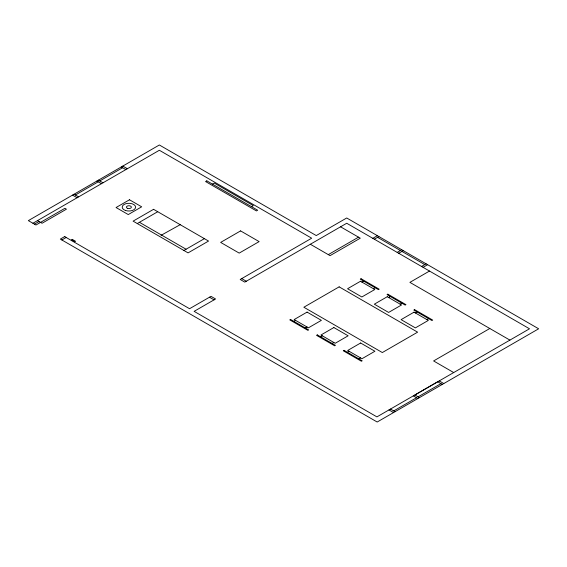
<?xml version="1.0" encoding="UTF-8"?>
<svg xmlns="http://www.w3.org/2000/svg" width="567" height="567" viewBox="0 0 567 567"><rect width="100%" height="100%" fill="white"/><g stroke="black" fill="none" stroke-linecap="round" stroke-linejoin="round"><path stroke-width="0.85" d="M75.397 195.005L98.247 181.816M99.771 180.937L122.621 167.74M32.921 223.256L159.355 150.262L311.68 238.211L240.195 279.481L244.767 282.118L346.713 223.256L529.507 328.789L376.92 416.887L194.127 311.354L215.566 298.979L210.995 296.343L189.555 308.717L64.645 236.602M34.445 224.135L39.01 221.499M64.907 236.446L60.336 239.09L377.183 422.018L538.65 328.789L346.713 217.983L316.251 235.567L159.355 144.982L28.35 220.62L35.969 225.014L64.907 208.309L66.431 209.188L42.057 223.256L37.493 220.62M61.86 239.969L66.431 237.325M137.271 223.547L157.739 211.725M212.49 184.126L214.269 183.091L253.293 205.623L251.514 206.657M183.906 250.472L204.382 238.657M328.293 254.626L358.514 237.169M372.81 238.324L377.381 235.681M374.333 239.203L378.905 236.559M397.183 252.393L401.755 249.756M398.707 253.272L403.279 250.635M293.834 321.354L295.549 320.362M361.881 282.068L363.596 281.076M305.351 328.002L307.066 327.01M373.398 288.716L375.113 287.724M421.557 266.462L426.122 263.825M423.081 267.34L427.646 264.704M429.495 271.054L409.898 282.366L509.91 340.108M320.603 336.805L322.311 335.82M388.65 297.519L390.358 296.534M332.113 343.453L333.828 342.468M400.16 304.167L401.875 303.182M347.365 352.256L349.081 351.271M415.413 312.97L417.128 311.985M358.883 358.904L360.591 357.919M426.93 319.618L428.638 318.633M489.803 328.499L433.599 360.945L453.706 372.554M393.718 410.919L416.568 397.729M418.092 396.843L440.942 383.653M161.078 235.312L180.398 224.582M377.558 237.339L400.408 250.529M401.932 251.408L424.782 264.598M340.569 226.807L360.286 238.19L330.058 255.646L310.34 244.257M122.805 166.088L127.369 168.725M121.281 166.967L125.846 169.604M98.431 180.157L103.003 182.794M96.907 181.036L101.479 183.68M439.234 380.911L443.805 383.547M442.303 384.44L437.71 381.789L414.867 394.979L419.452 397.63M241.719 278.595L246.291 281.239M139.425 222.299L186.068 249.225M74.057 194.233L78.629 196.869M72.533 195.112L77.105 197.748M413.343 395.865L417.907 398.502M209.471 297.221L214.042 299.858M390.493 409.055L395.057 411.692M388.969 409.934L393.541 412.57M129.482 199.775L116.058 207.529L128.255 214.567L141.679 206.813L129.482 199.775M72.229 239.359L71.392 239.841L74.731 241.769L75.567 241.287L72.229 239.359M153.572 209.315L133.096 221.137L188.081 252.882L208.557 241.06L153.572 209.315M206.806 180.845L205.573 181.553L256.447 210.924L257.673 210.215L206.806 180.845M240.592 230.897L220.655 242.407L239.196 253.109L259.133 241.606L240.592 230.897M339.144 286.859L303.848 307.236L382.321 352.546L417.617 332.163L339.144 286.859M290.531 319.448L289.765 319.887L307.888 330.348L308.654 329.909L290.531 319.448M361.059 278.73L360.293 279.17L378.416 289.638L379.181 289.191L361.059 278.73M307.094 312.098L294.16 319.561L308.448 327.811L321.383 320.348L307.094 312.098M360.499 281.267L347.564 288.731L361.852 296.98L374.787 289.517L360.499 281.267M317.293 334.899L316.528 335.338L334.658 345.806L335.423 345.36L317.293 334.899M387.821 294.181L387.055 294.62L405.178 305.089L405.944 304.642L387.821 294.181M333.857 327.549L320.929 335.019L335.217 343.269L348.145 335.799L333.857 327.549M387.261 296.718L374.326 304.188L388.615 312.438L401.549 304.968L387.261 296.718M344.063 350.349L343.297 350.789L361.42 361.257L362.185 360.81L344.063 350.349M414.583 309.632L413.818 310.071L431.941 320.539L432.706 320.1L414.583 309.632M360.626 343L347.691 350.47L361.98 358.72L374.915 351.249L360.626 343M414.023 312.169L401.089 319.639L415.377 327.889L428.312 320.419L414.023 312.169M127.674 208.387A2.459 1.417 0 0 0 131.36 207.161A2.459 1.417 0 0 0 127.674 205.927A2.459 1.417 0 0 0 127.674 208.387M125.534 210.506A6.705 3.87 0 0 0 135.605 207.168A6.705 3.87 0 0 0 125.569 203.801A6.705 3.87 0 0 0 125.534 210.506"/></g></svg>
